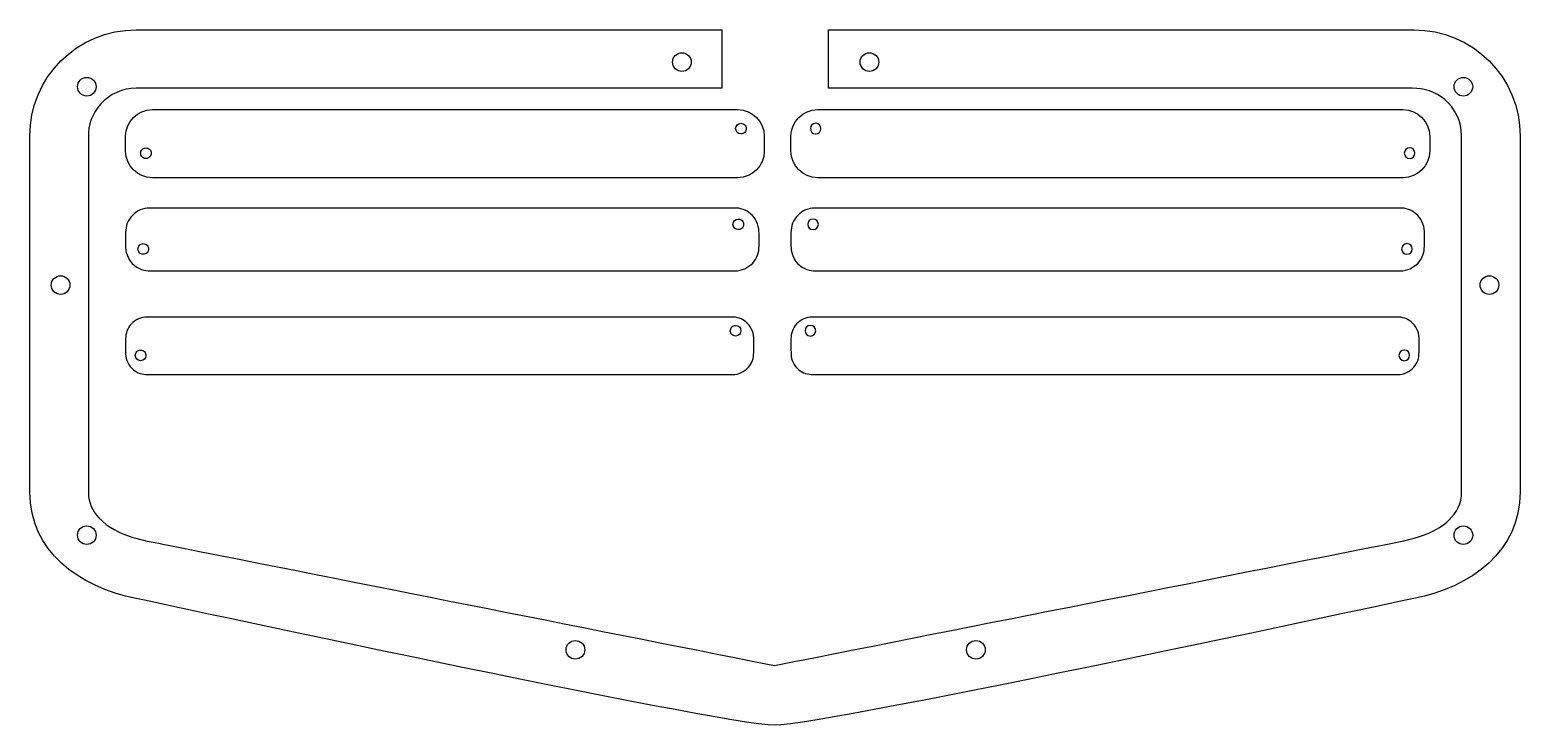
# Model space of a CAD drawing. Extents: x 0 to 280, y 29 to 160.
import ezdxf

# ---------------------------------------------------------------- set-up
doc = ezdxf.new("R2010")
doc.units = 0
doc.layers.add('open-0', color=7, linetype='CONTINUOUS')

msp = doc.modelspace()

# ---------------------------------------------------------------- linework, layer by layer
at = {"layer": 'open-0', "color": 7}
for points in [[(20.0945, 160.1655), (20.0945, 160.1655), (130.1145, 160.1655), (130.11449, 149.16625), (20.093777, 149.16625), (20.09375, 149.16625), (20.09375, 149.16625)], [(150.11429, 160.1655), (260.0945, 160.1655)], [(259.82776, 149.16625), (150.11431, 149.16625), (150.11429, 160.1655)], [(23.117288, 145.161281), (133.06984, 145.161281)], [(148.11729, 145.161281), (258.06985, 145.161281)], [(0.0945, 73.26625), (0.0945, 140.1655)], [(18.098719, 137.377289), (18.098719, 140.142712)], [(138.08841, 140.142712), (138.08841, 137.377289)], [(143.09872, 137.377289), (143.09872, 140.142712)], [(263.08842, 140.142712), (263.08842, 137.377289)], [(269.0938, 74.888577), (269.0938, 140.283063)], [(280.0945, 140.1655), (280.0945, 73.26625)], [(133.06984, 132.35872), (23.117288, 132.35872)], [(258.06985, 132.35872), (148.11729, 132.35872)], [(22.61947, 126.660392), (22.619176, 126.660392)]]:
    msp.add_lwpolyline(points, dxfattribs=at)
for points in [[(124.34811, 154.094907)], [(159.5858, 154.094907)], [(12.556443, 149.461577)], [(271.17313, 149.461348)], [(23.117288, 145.161281)], [(148.11729, 145.161281)], [(134.69853, 141.594501)], [(147.735452, 142.594524)], [(259.32345, 137.961524)], [(22.906524, 136.9615)], [(147.61719, 126.660391)], [(134.20013, 123.594499)], [(147.235885, 124.594525)], [(22.408126, 118.9615)], [(258.82389, 119.961525)], [(7.623668, 112.17386)], [(276.06534, 112.17386)], [(22.119481, 106.160365)], [(146.736199, 104.594498)], [(147.11753, 106.160365)], [(133.70043, 103.594446)], [(21.908431, 98.96145)], [(258.32421, 99.961498)], [(12.556664, 65.162122)], [(271.17334, 65.16197)], [(104.34851, 43.61437)], [(179.5865, 43.61437)]]:
    msp.add_lwpolyline(points, close=True, dxfattribs=at)
for points in [[(0.0945, 140.1655), (0.0945, 151.2455), (9.0145, 160.1655), (20.0945, 160.1655)], [(260.0945, 160.1655), (271.1745, 160.1655), (280.0945, 151.2455), (280.0945, 140.1655)], [(120.84811, 154.094907), (120.84811, 154.559035), (121.032484, 155.004155), (121.360673, 155.332343)], [(121.360673, 152.85747), (121.032484, 153.185658), (120.84811, 153.630778), (120.84811, 154.094907)], [(121.360673, 155.332343), (121.688862, 155.660532), (122.133981, 155.844907), (122.59811, 155.844907)], [(122.59811, 155.844907), (123.062239, 155.844907), (123.507358, 155.660532), (123.835547, 155.332343)], [(123.835547, 155.332343), (124.163736, 155.004155), (124.34811, 154.559035), (124.34811, 154.094907)], [(124.34811, 154.094907), (124.34811, 153.630778), (124.163736, 153.185658), (123.835547, 152.85747)], [(156.0858, 154.094907), (156.0858, 154.559035), (156.270174, 155.004155), (156.598363, 155.332343)], [(156.598363, 152.85747), (156.270174, 153.185658), (156.0858, 153.630778), (156.0858, 154.094907)], [(156.598363, 155.332343), (156.926552, 155.660532), (157.371671, 155.844907), (157.8358, 155.844907)], [(157.8358, 155.844907), (158.299929, 155.844907), (158.745048, 155.660532), (159.073237, 155.332343)], [(159.073237, 155.332343), (159.401426, 155.004155), (159.5858, 154.559035), (159.5858, 154.094907)], [(159.5858, 154.094907), (159.5858, 153.630778), (159.401426, 153.185658), (159.073237, 152.85747)], [(9.569006, 150.699014), (9.897195, 151.027203), (10.342314, 151.211577), (10.806443, 151.211577)], [(10.806443, 151.211577), (11.270572, 151.211577), (11.715691, 151.027203), (12.04388, 150.699014)], [(122.59811, 152.344907), (122.133981, 152.344907), (121.688862, 152.529281), (121.360673, 152.85747)], [(123.835547, 152.85747), (123.507358, 152.529281), (123.062239, 152.344907), (122.59811, 152.344907)], [(157.8358, 152.344907), (157.371671, 152.344907), (156.926552, 152.529281), (156.598363, 152.85747)], [(159.073237, 152.85747), (158.745048, 152.529281), (158.299929, 152.344907), (157.8358, 152.344907)], [(268.185693, 150.698785), (268.513882, 151.026974), (268.959001, 151.211348), (269.42313, 151.211348)], [(269.42313, 151.211348), (269.887259, 151.211348), (270.332378, 151.026974), (270.660567, 150.698785)], [(9.056443, 149.461577), (9.056443, 149.925706), (9.240818, 150.370825), (9.569006, 150.699014)], [(10.806443, 147.711577), (9.839945, 147.711577), (9.056443, 148.495079), (9.056443, 149.461577)], [(12.04388, 150.699014), (12.372069, 150.370825), (12.556443, 149.925706), (12.556443, 149.461577)], [(12.556443, 149.461577), (12.556443, 148.997448), (12.372069, 148.552329), (12.04388, 148.22414)], [(20.09375, 149.16625), (17.578435, 149.18366), (15.082181, 148.083257), (13.40604, 146.206357)], [(265.91102, 147.048819), (264.23709, 148.47749), (262.02394, 149.231124), (259.82776, 149.16625)], [(267.67313, 149.461348), (267.67313, 149.925477), (267.857504, 150.370596), (268.185693, 150.698785)], [(268.185693, 148.223911), (267.857504, 148.5521), (267.67313, 148.997219), (267.67313, 149.461348)], [(270.660567, 150.698785), (270.988756, 150.370596), (271.17313, 149.925477), (271.17313, 149.461348)], [(271.17313, 149.461348), (271.17313, 148.997219), (270.988756, 148.5521), (270.660567, 148.223911)], [(12.04388, 148.22414), (11.715691, 147.895951), (11.270572, 147.711577), (10.806443, 147.711577)], [(13.40604, 146.206357), (11.866357, 144.51846), (11.031877, 142.225185), (11.09375, 139.94396)], [(269.0938, 140.283063), (269.08, 142.859018), (267.88896, 145.397458), (265.91102, 147.048819)], [(269.42313, 147.711348), (268.959001, 147.711348), (268.513882, 147.895722), (268.185693, 148.223911)], [(270.660567, 148.223911), (270.332378, 147.895722), (269.887259, 147.711348), (269.42313, 147.711348)], [(18.098719, 140.142712), (18.098719, 142.923), (20.337, 145.161281), (23.117288, 145.161281)], [(133.06984, 145.161281), (135.85013, 145.161281), (138.08841, 142.923), (138.08841, 140.142712)], [(143.09872, 140.142712), (143.09872, 142.923), (145.33701, 145.161281), (148.11729, 145.161281)], [(258.06985, 145.161281), (260.85014, 145.161281), (263.08842, 142.923), (263.08842, 140.142712)], [(132.69848, 141.594501), (132.69848, 142.146797), (133.146203, 142.594523), (133.6985, 142.594525)], [(133.6985, 140.594477), (133.146203, 140.594479), (132.69848, 141.042205), (132.69848, 141.594501)], [(133.6985, 142.594525), (133.963724, 142.594527), (134.218086, 142.489168), (134.405628, 142.301627)], [(134.405628, 140.887375), (134.218086, 140.699834), (133.963724, 140.594475), (133.6985, 140.594477)], [(134.405628, 142.301627), (134.59317, 142.114086), (134.69853, 141.859725), (134.69853, 141.594501)], [(134.69853, 141.594501), (134.69853, 141.329277), (134.59317, 141.074916), (134.405628, 140.887375)], [(147.735452, 142.594524), (147.183173, 142.594511), (146.735465, 142.146803), (146.735452, 141.594524)], [(146.735452, 141.594524), (146.735465, 141.042245), (147.183173, 140.594537), (147.735452, 140.594524)], [(148.735452, 141.594524), (148.735439, 142.146803), (148.287731, 142.594511), (147.735452, 142.594524)], [(147.735452, 140.594524), (148.287731, 140.594537), (148.735439, 141.042245), (148.735452, 141.594524)], [(11.09375, 139.94396), (11.09475, 117.667881), (11.09165, 95.391774), (11.09535, 73.115715)], [(23.117288, 132.35872), (20.337, 132.35872), (18.098719, 134.597001), (18.098719, 137.377289)], [(20.906476, 136.9615), (20.906476, 137.226723), (21.011835, 137.481083), (21.199376, 137.668624)], [(21.199376, 137.668624), (21.386917, 137.856165), (21.641277, 137.961524), (21.9065, 137.961524)], [(21.9065, 137.961524), (22.171723, 137.961524), (22.426083, 137.856165), (22.613624, 137.668624)], [(22.613624, 137.668624), (22.801165, 137.481083), (22.906524, 137.226723), (22.906524, 136.9615)], [(138.08841, 137.377289), (138.08841, 134.597001), (135.85013, 132.35872), (133.06984, 132.35872)], [(148.11729, 132.35872), (145.33701, 132.35872), (143.09872, 134.597001), (143.09872, 137.377289)], [(263.08842, 137.377289), (263.08842, 134.597001), (260.85014, 132.35872), (258.06985, 132.35872)], [(259.32345, 137.961524), (258.771171, 137.961511), (258.323463, 137.513803), (258.32345, 136.961524)], [(260.32345, 136.961524), (260.323437, 137.513803), (259.875729, 137.961511), (259.32345, 137.961524)], [(21.199376, 136.254376), (21.011835, 136.441917), (20.906476, 136.696277), (20.906476, 136.9615)], [(21.9065, 135.961476), (21.641277, 135.961476), (21.386917, 136.066835), (21.199376, 136.254376)], [(22.613624, 136.254376), (22.426083, 136.066835), (22.171723, 135.961476), (21.9065, 135.961476)], [(22.906524, 136.9615), (22.906524, 136.696277), (22.801165, 136.441917), (22.613624, 136.254376)], [(258.32345, 136.961524), (258.323463, 136.409245), (258.771171, 135.961537), (259.32345, 135.961524)], [(259.32345, 135.961524), (259.875729, 135.961537), (260.323437, 136.409245), (260.32345, 136.961524)], [(22.619176, 126.660392), (21.404083, 126.667992), (20.197309, 126.157222), (19.359096, 125.277117)], [(132.4587, 126.660392), (95.845622, 126.660392), (59.232546, 126.660392), (22.61947, 126.660392)], [(135.51202, 125.579354), (134.67457, 126.302581), (133.56348, 126.689632), (132.4587, 126.660392)], [(147.61719, 126.660391), (146.40242, 126.667991), (145.19588, 126.157356), (144.35817, 125.277165)], [(257.45642, 126.660391), (220.84334, 126.660391), (184.23027, 126.660391), (147.61719, 126.660391)], [(260.50974, 125.579353), (259.67229, 126.302579), (258.5612, 126.689631), (257.45642, 126.660391)], [(19.359096, 125.277117), (18.535583, 124.429558), (18.075242, 123.247687), (18.099645, 122.066884)], [(132.20008, 123.594499), (132.20008, 124.146795), (132.647803, 124.594521), (133.2001, 124.594523)], [(133.2001, 122.594476), (132.647804, 122.594478), (132.20008, 123.042203), (132.20008, 123.594499)], [(133.2001, 124.594523), (133.465324, 124.594525), (133.719686, 124.489166), (133.907228, 124.301625)], [(134.20013, 123.594499), (134.20013, 123.329275), (134.09477, 123.074915), (133.907227, 122.887374)], [(133.907228, 124.301625), (134.09477, 124.114084), (134.20013, 123.859723), (134.20013, 123.594499)], [(137.08788, 122.288942), (137.05658, 123.54302), (136.46967, 124.768999), (135.51202, 125.579354)], [(144.35817, 125.277165), (143.535, 124.429406), (143.07539, 123.247499), (143.09961, 122.066884)], [(147.235885, 124.594525), (146.683606, 124.594512), (146.235899, 124.146804), (146.235885, 123.594525)], [(146.235885, 123.594525), (146.235899, 123.042246), (146.683606, 122.594538), (147.235885, 122.594525)], [(148.235885, 123.594525), (148.235872, 124.146804), (147.788165, 124.594512), (147.235885, 124.594525)], [(147.235885, 122.594525), (147.788165, 122.594538), (148.235872, 123.042246), (148.235885, 123.594525)], [(262.0856, 122.28894), (262.0543, 123.543018), (261.46739, 124.768998), (260.50974, 125.579353)], [(18.099645, 122.066884), (18.101045, 121.121622), (18.096745, 120.176299), (18.101945, 119.231075)], [(133.907227, 122.887374), (133.719685, 122.699833), (133.465324, 122.594474), (133.2001, 122.594476)], [(137.08988, 119.472101), (137.08888, 120.411041), (137.09288, 121.350041), (137.08788, 122.288942)], [(143.09961, 122.066884), (143.10061, 121.121616), (143.09661, 120.176288), (143.10161, 119.23106)], [(262.0876, 119.472098), (262.0866, 120.411038), (262.0906, 121.350039), (262.0856, 122.28894)], [(18.101945, 119.231075), (18.133325, 117.976783), (18.720976, 116.750916), (19.678929, 115.940727)], [(20.408078, 118.9615), (20.408078, 119.226723), (20.513437, 119.481083), (20.700978, 119.668624)], [(20.700978, 118.254376), (20.513437, 118.441917), (20.408078, 118.696277), (20.408078, 118.9615)], [(20.700978, 119.668624), (20.888519, 119.856165), (21.142879, 119.961524), (21.408102, 119.961524)], [(21.408102, 117.961476), (21.142879, 117.961476), (20.888519, 118.066835), (20.700978, 118.254376)], [(21.408102, 119.961524), (21.673325, 119.961524), (21.927685, 119.856165), (22.115226, 119.668624)], [(22.115226, 118.254376), (21.927685, 118.066835), (21.673325, 117.961476), (21.408102, 117.961476)], [(22.115226, 119.668624), (22.302767, 119.481083), (22.408126, 119.226723), (22.408126, 118.9615)], [(22.408126, 118.9615), (22.408126, 118.696277), (22.302767, 118.441917), (22.115226, 118.254376)], [(135.90108, 116.316245), (136.68668, 117.162121), (137.11753, 118.319098), (137.08988, 119.472101)], [(143.10161, 119.23106), (143.13291, 117.976982), (143.71982, 116.751002), (144.67747, 115.940647)], [(258.82389, 119.961525), (258.271611, 119.961512), (257.823903, 119.513804), (257.82389, 118.961525)], [(257.82389, 118.961525), (257.823903, 118.409246), (258.271611, 117.961538), (258.82389, 117.961525)], [(259.82389, 118.961525), (259.823877, 119.513804), (259.376169, 119.961512), (258.82389, 119.961525)], [(258.82389, 117.961525), (259.376169, 117.961538), (259.823877, 118.409246), (259.82389, 118.961525)], [(260.8988, 116.316244), (261.6844, 117.16212), (262.11525, 118.319096), (262.0876, 119.472098)], [(19.678929, 115.940727), (20.516745, 115.217576), (21.628027, 114.830387), (22.733074, 114.85961)], [(22.733074, 114.85961), (59.355923, 114.859671), (95.978771, 114.859487), (132.60162, 114.859702)], [(132.60162, 114.859702), (133.84067, 114.85943), (135.06703, 115.39957), (135.90108, 116.316245)], [(144.67747, 115.940647), (145.51492, 115.217421), (146.62601, 114.830369), (147.73079, 114.859609)], [(147.73079, 114.859609), (184.35364, 114.85967), (220.97649, 114.859486), (257.59934, 114.859701)], [(257.59934, 114.859701), (258.83839, 114.859429), (260.06475, 115.399569), (260.8988, 116.316244)], [(4.123668, 112.17386), (4.123668, 112.637989), (4.308042, 113.083108), (4.636231, 113.411297)], [(4.636231, 110.936423), (4.308042, 111.264612), (4.123668, 111.709731), (4.123668, 112.17386)], [(4.636231, 113.411297), (4.964419, 113.739486), (5.409539, 113.92386), (5.873668, 113.92386)], [(5.873668, 113.92386), (6.337797, 113.92386), (6.782916, 113.739486), (7.111105, 113.411297)], [(7.111105, 113.411297), (7.439293, 113.083108), (7.623668, 112.637989), (7.623668, 112.17386)], [(7.623668, 112.17386), (7.623668, 111.709731), (7.439293, 111.264612), (7.111105, 110.936423)], [(272.56534, 112.17386), (272.56534, 112.637989), (272.749714, 113.083108), (273.077903, 113.411297)], [(273.077903, 110.936423), (272.749714, 111.264612), (272.56534, 111.709731), (272.56534, 112.17386)], [(273.077903, 113.411297), (273.406092, 113.739486), (273.851211, 113.92386), (274.31534, 113.92386)], [(274.31534, 113.92386), (274.779469, 113.92386), (275.224588, 113.739486), (275.552777, 113.411297)], [(275.552777, 113.411297), (275.880966, 113.083108), (276.06534, 112.637989), (276.06534, 112.17386)], [(276.06534, 112.17386), (276.06534, 111.709731), (275.880966, 111.264612), (275.552777, 110.936423)], [(5.873668, 110.42386), (5.409539, 110.42386), (4.964419, 110.608234), (4.636231, 110.936423)], [(7.111105, 110.936423), (6.782916, 110.608234), (6.337797, 110.42386), (5.873668, 110.42386)], [(274.31534, 110.42386), (273.851211, 110.42386), (273.406092, 110.608234), (273.077903, 110.936423)], [(275.552777, 110.936423), (275.224588, 110.608234), (274.779469, 110.42386), (274.31534, 110.42386)], [(19.148169, 104.854255), (18.453077, 104.100715), (18.074239, 103.072445), (18.099951, 102.048745)], [(22.119481, 106.160365), (21.003621, 106.167365), (19.896344, 105.682585), (19.148169, 104.854255)], [(131.95975, 106.160365), (95.346325, 106.160365), (58.732903, 106.160365), (22.119481, 106.160365)], [(131.70038, 103.594446), (131.70038, 103.85967), (131.80574, 104.114031), (131.993282, 104.301572)], [(134.63157, 105.245595), (133.89083, 105.862365), (132.92188, 106.187475), (131.95975, 106.160365)], [(131.993282, 104.301572), (132.180824, 104.489113), (132.435186, 104.594472), (132.70041, 104.59447)], [(132.70041, 104.59447), (133.252707, 104.594468), (133.70043, 104.146742), (133.70043, 103.594446)], [(136.08815, 102.272765), (136.06015, 103.412375), (135.51515, 104.525255), (134.63157, 105.245595)], [(144.16156, 104.869865), (143.45798, 104.114655), (143.07413, 103.079355), (143.09995, 102.048745)], [(147.11753, 106.160365), (146.00909, 106.167365), (144.90884, 105.689055), (144.16156, 104.869865)], [(146.736199, 104.594498), (146.18392, 104.594485), (145.736212, 104.146777), (145.736199, 103.594498)], [(147.736199, 103.594498), (147.736186, 104.146777), (147.288478, 104.594485), (146.736199, 104.594498)], [(256.9578, 106.160365), (220.34437, 106.160365), (183.73095, 106.160365), (147.11753, 106.160365)], [(259.62961, 105.245595), (258.88887, 105.862365), (257.91992, 106.187475), (256.9578, 106.160365)], [(261.08619, 102.272765), (261.05819, 103.412375), (260.51319, 104.525255), (259.62961, 105.245595)], [(18.099951, 102.048745), (18.101251, 101.114905), (18.097351, 100.181015), (18.101951, 99.247205)], [(131.993282, 102.88732), (131.80574, 103.074861), (131.70038, 103.329222), (131.70038, 103.594446)], [(132.70041, 102.594422), (132.435186, 102.59442), (132.180824, 102.699779), (131.993282, 102.88732)], [(133.70043, 103.594446), (133.70043, 103.04215), (133.252707, 102.594424), (132.70041, 102.594422)], [(136.09015, 99.490015), (136.08915, 100.417595), (136.09315, 101.345225), (136.08815, 102.272765)], [(143.09995, 102.048745), (143.10095, 101.114895), (143.09695, 100.180995), (143.10195, 99.247185)], [(145.736199, 103.594498), (145.736212, 103.042219), (146.18392, 102.594511), (146.736199, 102.594498)], [(146.736199, 102.594498), (147.288478, 102.594511), (147.736186, 103.042219), (147.736199, 103.594498)], [(261.08819, 99.490015), (261.08719, 100.417595), (261.09119, 101.345225), (261.08619, 102.272765)], [(18.101951, 99.247205), (18.130061, 98.107395), (18.675865, 96.994695), (19.559684, 96.274505)], [(19.908383, 98.96145), (19.908383, 99.226673), (20.013742, 99.481033), (20.201283, 99.668574)], [(20.908407, 97.961427), (20.356109, 97.961427), (19.908383, 98.409152), (19.908383, 98.96145)], [(20.201283, 99.668574), (20.388824, 99.856115), (20.643184, 99.961474), (20.908407, 99.961474)], [(20.908407, 99.961474), (21.17363, 99.961474), (21.42799, 99.856115), (21.615531, 99.668574)], [(21.908431, 98.96145), (21.908431, 98.409152), (21.460705, 97.961427), (20.908407, 97.961427)], [(21.615531, 99.668574), (21.803072, 99.481033), (21.908431, 99.226673), (21.908431, 98.96145)], [(135.11322, 96.744615), (135.76905, 97.494495), (136.11872, 98.495625), (136.09015, 99.490015)], [(143.10195, 99.247185), (143.12995, 98.107575), (143.67495, 96.994695), (144.55853, 96.274355)], [(258.32421, 99.961498), (257.771931, 99.961485), (257.324223, 99.513777), (257.32421, 98.961498)], [(257.32421, 98.961498), (257.324223, 98.409219), (257.771931, 97.961511), (258.32421, 97.961498)], [(259.32421, 98.961498), (259.324197, 99.513777), (258.876489, 99.961485), (258.32421, 99.961498)], [(258.32421, 97.961498), (258.876489, 97.961511), (259.324197, 98.409219), (259.32421, 98.961498)], [(260.11126, 96.744615), (260.76709, 97.494495), (261.11676, 98.495625), (261.08819, 99.490015)], [(19.559684, 96.274505), (20.300768, 95.657785), (21.2699, 95.332485), (22.232297, 95.359585)], [(22.232297, 95.359585), (58.86309, 95.359805), (95.493888, 95.359145), (132.12469, 95.359915)], [(132.12469, 95.359915), (133.25836, 95.365915), (134.37589, 95.883185), (135.11322, 96.744615)], [(144.55853, 96.274355), (145.29927, 95.657585), (146.26822, 95.332475), (147.23034, 95.359585)], [(147.23034, 95.359585), (183.86114, 95.359805), (220.49193, 95.359145), (257.12273, 95.359915)], [(257.12273, 95.359915), (258.2564, 95.365915), (259.37393, 95.883185), (260.11126, 96.744615)], [(20.0945, 53.26625), (9.226738, 55.42452), (0.0945, 62.18625), (0.0945, 73.26625)], [(11.09535, 73.115715), (11.1141, 71.365134), (11.879189, 69.673684), (13.07243, 68.409087)], [(280.0945, 73.26625), (280.0945, 62.18625), (270.96807, 55.39511), (260.0945, 53.26625)], [(268.92645, 71.748219), (269.17182, 72.777943), (269.07332, 73.840798), (269.0938, 74.888577)], [(265.67125, 67.127599), (267.22015, 68.250861), (268.50896, 69.849415), (268.92645, 71.748219)], [(13.07243, 68.409087), (14.734437, 66.630481), (16.995072, 65.546534), (19.281573, 64.808555)], [(9.056665, 65.162122), (9.056665, 66.12862), (9.840166, 66.912122), (10.806664, 66.912122)], [(10.806664, 63.412122), (9.840166, 63.412122), (9.056665, 64.195624), (9.056665, 65.162122)], [(10.806664, 66.912122), (11.270793, 66.912122), (11.715912, 66.727748), (12.044101, 66.399559)], [(12.044101, 66.399559), (12.37229, 66.07137), (12.556664, 65.626251), (12.556664, 65.162122)], [(12.556664, 65.162122), (12.556664, 64.697993), (12.37229, 64.252874), (12.044101, 63.924685)], [(19.281573, 64.808555), (21.175979, 64.194994), (23.147599, 63.891213), (25.092573, 63.487676)], [(258.21097, 64.106777), (260.84393, 64.661539), (263.47476, 65.531727), (265.67125, 67.127599)], [(267.67334, 65.16197), (267.67334, 65.626099), (267.857714, 66.071218), (268.185903, 66.399407)], [(268.185903, 63.924533), (267.857714, 64.252722), (267.67334, 64.697841), (267.67334, 65.16197)], [(268.185903, 66.399407), (268.514092, 66.727596), (268.959211, 66.91197), (269.42334, 66.91197)], [(269.42334, 66.91197), (269.887469, 66.91197), (270.332588, 66.727596), (270.660777, 66.399407)], [(270.660777, 66.399407), (270.988966, 66.071218), (271.17334, 65.626099), (271.17334, 65.16197)], [(271.17334, 65.16197), (271.17334, 64.697841), (270.988966, 64.252722), (270.660777, 63.924533)], [(12.044101, 63.924685), (11.715912, 63.596496), (11.270793, 63.412122), (10.806664, 63.412122)], [(25.092573, 63.487676), (63.396359, 55.88053), (101.70015, 48.27339), (140.00394, 40.66625)], [(140.00394, 40.66625), (179.4062, 48.48012), (218.80905, 56.29112), (258.21097, 64.106777)], [(269.42334, 63.41197), (268.959211, 63.41197), (268.514092, 63.596344), (268.185903, 63.924533)], [(270.660777, 63.924533), (270.332588, 63.596344), (269.887469, 63.41197), (269.42334, 63.41197)], [(140, 29.45375), (130.08232, 29.44205), (20.0945, 53.26625), (20.0945, 53.26625)], [(260.0945, 53.26625), (260.0945, 53.26625), (149.96145, 29.46548), (140, 29.45375)], [(100.84851, 43.61437), (100.84851, 44.078499), (101.032884, 44.523618), (101.361073, 44.851807)], [(101.361073, 44.851807), (101.689262, 45.179996), (102.134381, 45.36437), (102.59851, 45.36437)], [(102.59851, 45.36437), (103.062639, 45.36437), (103.507758, 45.179996), (103.835947, 44.851807)], [(103.835947, 44.851807), (104.164136, 44.523618), (104.34851, 44.078499), (104.34851, 43.61437)], [(176.0865, 43.61437), (176.0865, 44.078499), (176.270874, 44.523618), (176.599063, 44.851807)], [(176.599063, 44.851807), (176.927252, 45.179996), (177.372371, 45.36437), (177.8365, 45.36437)], [(177.8365, 45.36437), (178.300629, 45.36437), (178.745748, 45.179996), (179.073937, 44.851807)], [(179.073937, 44.851807), (179.402126, 44.523618), (179.5865, 44.078499), (179.5865, 43.61437)], [(102.59851, 41.86437), (101.632012, 41.86437), (100.84851, 42.647872), (100.84851, 43.61437)], [(103.835947, 42.376933), (103.507758, 42.048744), (103.062639, 41.86437), (102.59851, 41.86437)], [(104.34851, 43.61437), (104.34851, 43.150241), (104.164136, 42.705122), (103.835947, 42.376933)], [(176.599063, 42.376933), (176.270874, 42.705122), (176.0865, 43.150241), (176.0865, 43.61437)], [(177.8365, 41.86437), (177.372371, 41.86437), (176.927252, 42.048744), (176.599063, 42.376933)], [(179.073937, 42.376933), (178.745748, 42.048744), (178.300629, 41.86437), (177.8365, 41.86437)], [(179.5865, 43.61437), (179.5865, 43.150241), (179.402126, 42.705122), (179.073937, 42.376933)]]:
    msp.add_open_spline(points, degree=3, dxfattribs=at)

doc.saveas('drawing.dxf')
